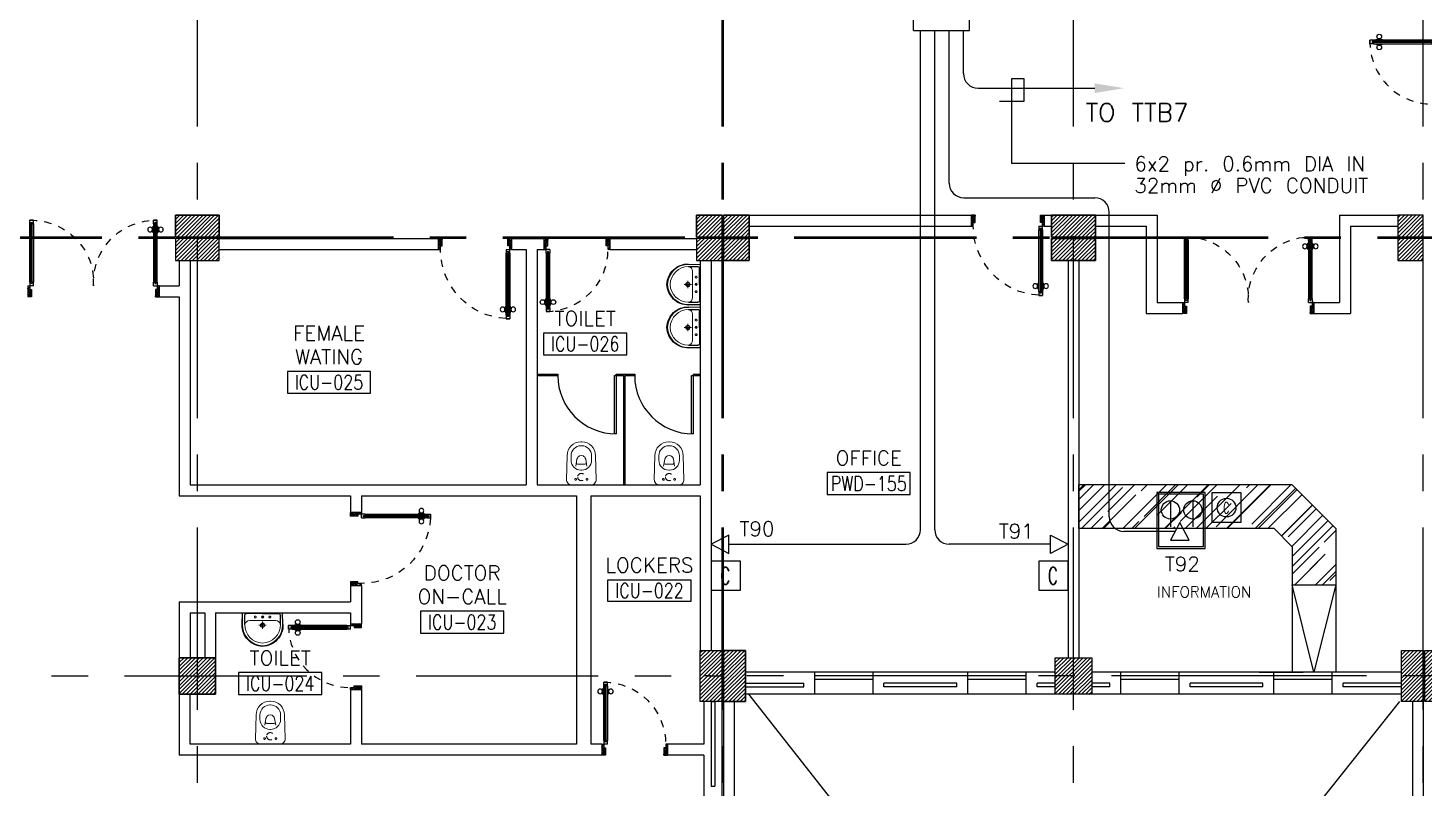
# Model space of a CAD drawing. Extents: x -0.7 to 93.2, y -1.5 to 78.
# Drawn here: x 31.12 to 50.27, y 25.46 to 35.89 of the extents above; entities that cross this region are included whole.
import ezdxf
from ezdxf.enums import TextEntityAlignment as Align

# ---------------------------------------------------------------- set-up
doc = ezdxf.new("R2010")
doc.units = 0
doc.header["$MEASUREMENT"] = 0
for name, pattern in [('CENTERX2', [4, 2.5, -0.5, 0.5, -0.5]), ('DASHED', [0.75, 0.5, -0.25]), ('HIDDEN', [0.375, 0.25, -0.125]), ('HIDDEN2', [0.1875, 0.125, -0.0625])]:
    doc.linetypes.add(name, pattern=pattern)
doc.layers.get('0').update_dxf_attribs({"color": 11, "linetype": 'CONTINUOUS'})
for name, color, linetype in [('AXES', 11, 'CENTERX2'), ('COL', 11, 'CONTINUOUS'), ('COUNTER', 11, 'CONTINUOUS'), ('DOOR', 11, 'CONTINUOUS'), ('E-CO', 6, 'CONTINUOUS'), ('E-TEL', 4, 'CONTINUOUS'), ('E-TEXT', 2, 'CONTINUOUS'), ('E-WIRE', 4, 'CONTINUOUS'), ('FIX', 11, 'CONTINUOUS'), ('HAT', 11, 'CONTINUOUS'), ('INSUL', 11, 'CONTINUOUS'), ('PART', 11, 'CONTINUOUS'), ('RM-BOX', 11, 'CONTINUOUS'), ('RM-NAME', 11, 'CONTINUOUS'), ('RM-NO', 11, 'CONTINUOUS'), ('ROOF', 11, 'CONTINUOUS'), ('SHAFT', 11, 'CONTINUOUS'), ('WALL', 11, 'CONTINUOUS'), ('WIN', 11, 'CONTINUOUS')]:
    doc.layers.add(name, color=color, linetype=linetype)
doc.styles.add('ROMANC', font='romanc', dxfattribs={"height": 0.1})
doc.styles.add('ROMANS', font='ROMANS.shx', dxfattribs={"width": 0.6})
doc.styles.get("Standard").update_dxf_attribs({"font": 'TXT.shx'})

# ---------------------------------------------------------------- blocks, each defined once
blk = doc.blocks.new('RM1')
at = {"layer": 'RM-BOX'}
blk.add_lwpolyline([(570, -200), (-570, -200), (-570, -500), (570, -500)], close=True, dxfattribs=at)
at = {"layer": 'RM-NAME', "style": 'ROMANS'}
for tag, p in [('ROOMNAME1', (0, 324)), ('ROOMNAME2', (0, 0))]:
    blk.add_attdef(tag, text='', height=200, dxfattribs=at).set_placement(p, align=Align.MIDDLE)
at = {"layer": 'RM-NO', "style": 'ROMANS', "width": 0.8}
blk.add_attdef('ROOMNO', text='', height=200, dxfattribs=at).set_placement((0, -350), align=Align.MIDDLE)
blk = doc.blocks.new('*X59')
at = {"color": 0}
for p, q in [((215909, 139859), (216399, 140350)), ((215909, 139912), (216346, 140350)), ((215909, 139965), (216293, 140350)), ((215909, 140018), (216240, 140350)), ((215909, 140071), (216187, 140350)), ((215909, 140124), (216134, 140350)), ((215909, 140177), (216081, 140350)), ((215909, 140230), (216028, 140350)), ((215909, 140283), (215975, 140350)), ((215909, 140337), (215922, 140350)), ((215952, 139850), (216409, 140306)), ((216005, 139850), (216409, 140253)), ((216058, 139850), (216409, 140200)), ((216111, 139850), (216409, 140147)), ((216164, 139850), (216409, 140094)), ((216217, 139850), (216409, 140041)), ((216270, 139850), (216409, 139988)), ((216323, 139850), (216409, 139935)), ((216376, 139850), (216409, 139882))]:
    blk.add_line(p, q, dxfattribs=at)
blk = doc.blocks.new('COL50')
at = {"layer": 'COL'}
blk.add_lwpolyline([(-250, 250), (-250, -250), (250, -250), (250, 250)], close=True, dxfattribs=at)
blk = doc.blocks.new('A$C272A55A0')
at = {"layer": 'DOOR', "color": 0, "linetype": 'ByBlock'}
for p, q in [((0, 900), (0, 1050)), ((50, 1050), (0, 1050)), ((50, 950), (50, 1050)), ((1750, 950), (1750, 1050)), ((1750, 1050), (1800, 1050)), ((1800, 1050), (1800, 900)), ((0, 900), (25, 900)), ((25, 950), (50, 950)), ((25, 900), (25, 950)), ((75, 900), (25, 900)), ((25, 850), (25, 900)), ((42, 850), (25, 850)), ((58, 870), (42, 870)), ((42, 870), (42, 850)), ((58, 850), (58, 870)), ((75, 850), (58, 850)), ((75, 900), (75, 850)), ((1725, 900), (1775, 900)), ((1725, 900), (1725, 850)), ((1725, 850), (1742, 850)), ((1742, 870), (1758, 870)), ((1742, 850), (1742, 870)), ((1775, 950), (1750, 950)), ((1758, 870), (1758, 850)), ((1758, 850), (1775, 850)), ((1775, 900), (1775, 950)), ((1800, 900), (1775, 900)), ((1775, 850), (1775, 900)), ((25, 50), (42, 50)), ((25, 50), (25, 0)), ((25, 0), (75, 0)), ((75, 0), (25, 0)), ((42, 50), (42, 30)), ((42, 30), (58, 30)), ((58, 50), (75, 50)), ((58, 50), (58, 30)), ((75, 50), (75, 0)), ((1718, 160), (1709, 160)), ((1709, 95), (1709, 160)), ((1718, 95), (1709, 95)), ((1725, 173), (1718, 173)), ((1718, 173), (1718, 83)), ((1718, 95), (1718, 160)), ((1725, 83), (1718, 83)), ((1742, 50), (1725, 50)), ((1725, 50), (1725, 0)), ((1775, 0), (1725, 0)), ((1725, 0), (1775, 0)), ((1742, 50), (1742, 30)), ((1758, 30), (1742, 30)), ((1775, 50), (1758, 50)), ((1758, 50), (1758, 30)), ((1775, 173), (1782, 173)), ((1775, 83), (1782, 83)), ((1775, 50), (1775, 0)), ((1782, 173), (1782, 83)), ((1782, 160), (1791, 160)), ((1782, 95), (1782, 160)), ((1782, 95), (1791, 95)), ((1791, 95), (1791, 160))]:
    blk.add_line(p, q, dxfattribs=at)
at = {"layer": 'DOOR', "color": 9, "linetype": 'ByBlock'}
for p, q in [((50, 1050), (0, 1010)), ((50, 1050), (0, 937)), ((50, 1050), (37, 950)), ((1750, 1050), (1800, 1010)), ((1750, 1050), (1800, 937)), ((1750, 1050), (1763, 950))]:
    blk.add_line(p, q, dxfattribs=at)
at = {"layer": 'DOOR', "linetype": 'ByBlock'}
for p, q in [((25, 850), (25, 50)), ((42, 850), (42, 50)), ((58, 850), (58, 50)), ((75, 50), (75, 850)), ((1725, 50), (1725, 850)), ((1742, 850), (1742, 50)), ((1758, 850), (1758, 50)), ((1775, 850), (1775, 50))]:
    blk.add_line(p, q, dxfattribs=at)
at = {"layer": 'DOOR', "color": 0, "linetype": 'ByBlock'}
for centre in [(1676, 128), (1824, 128)]:
    blk.add_circle(centre, 32.4, dxfattribs=at)
at = {"layer": 'DOOR', "color": 9, "linetype": 'ByBlock'}
for centre, radius, start, end in [((50, 1050), 54.4, 203.2074, 270), ((50, 1050), 74.4, 227.7764, 270), ((50, 1050), 94.4, 238.0182, 270), ((50, 1050), 34.4, 180, 270), ((50, 1050), 14.4, 180, 270), ((1750, 1050), 14.4, 270, 0), ((1750, 1050), 34.4, 270, 0), ((1750, 1050), 54.4, 270, 336.7926), ((1750, 1050), 74.4, 270, 312.2236), ((1750, 1050), 94.4, 270, 301.9818), ((50, 1050), 114, 244.0838, 257.3774), ((50, 1050), 134, 248.1598, 259.28), ((50, 1050), 154, 251.1053, 256.2858), ((1750, 1050), 114, 282.6226, 295.9162), ((1750, 1050), 134, 280.72, 291.8402), ((1750, 1050), 154, 283.7142, 288.8947)]:
    blk.add_arc(centre, radius, start, end, dxfattribs=at)
at = {"layer": 'DOOR', "linetype": 'HIDDEN', "ltscale": 0.5}
for centre, start, end in [((50, 851), 268.3174, 3.2965), ((1750, 851), 176.7035, 271.6826)]:
    blk.add_arc(centre, 851, start, end, dxfattribs=at)
at = {"layer": 'WALL', "linetype": 'ByBlock'}
blk.add_line((1800, 900), (1800, 1050), dxfattribs=at)
blk = doc.blocks.new('DOOR90')
at = {"layer": 'DOOR', "color": 0, "linetype": 'ByBlock'}
for p, q in [((-150, 0), (-150, -25)), ((-150, 0), (0, 0)), ((0, -50), (0, 0)), ((-1000, -25), (-1000, -75)), ((-1000, -75), (-1000, -25)), ((-950, -25), (-1000, -25)), ((-950, -75), (-1000, -75)), ((-970, -42), (-970, -58)), ((-950, -42), (-970, -42)), ((-950, -58), (-970, -58)), ((-950, -25), (-950, -42)), ((-950, -58), (-950, -75)), ((-918, -25), (-918, -18)), ((-828, -18), (-918, -18)), ((-918, -75), (-918, -82)), ((-828, -82), (-918, -82)), ((-905, -18), (-905, -9)), ((-905, -9), (-840, -9)), ((-905, -18), (-840, -18)), ((-905, -82), (-905, -91)), ((-905, -82), (-840, -82)), ((-905, -91), (-840, -91)), ((-840, -18), (-840, -9)), ((-840, -82), (-840, -91)), ((-828, -25), (-828, -18)), ((-828, -75), (-828, -82)), ((-200, -42), (-200, -25)), ((-200, -25), (-150, -25)), ((-180, -42), (-200, -42)), ((-200, -75), (-200, -58)), ((-200, -58), (-180, -58)), ((-150, -75), (-200, -75)), ((-180, -58), (-180, -42)), ((-150, -75), (-150, -25)), ((-150, -25), (-100, -25)), ((-100, -25), (-100, -50)), ((-100, -50), (0, -50)), ((-150, -900), (-150, -875)), ((-150, -875), (-100, -875)), ((0, -900), (-150, -900)), ((-150, -900), (0, -900)), ((-100, -850), (0, -850)), ((-100, -875), (-100, -850)), ((0, -850), (0, -900))]:
    blk.add_line(p, q, dxfattribs=at)
at = {"layer": 'DOOR', "color": 9, "linetype": 'ByBlock'}
for p, q in [((0, -50), (-114, 0)), ((0, -50), (-40, 0)), ((0, -50), (-100, -37)), ((0, -850), (-114, -900)), ((0, -850), (-100, -863)), ((0, -850), (-40, -900))]:
    blk.add_line(p, q, dxfattribs=at)
at = {"layer": 'DOOR', "linetype": 'ByBlock'}
for p, q in [((-200, -25), (-950, -25)), ((-200, -42), (-950, -42)), ((-200, -58), (-950, -58)), ((-950, -75), (-200, -75))]:
    blk.add_line(p, q, dxfattribs=at)
at = {"layer": 'DOOR', "color": 0, "linetype": 'ByBlock'}
for centre in [(-873, 24), (-873, -124)]:
    blk.add_circle(centre, 32.4, dxfattribs=at)
at = {"layer": 'DOOR', "color": 9, "linetype": 'ByBlock'}
for centre, radius, start, end in [((0, -50), 154, 161.1053, 166.2858), ((0, -50), 134, 158.1598, 169.28), ((0, -50), 94.4, 148.0182, 180), ((0, -50), 74.4, 137.7764, 180), ((0, -50), 114, 154.0838, 167.3774), ((0, -50), 54.4, 113.2074, 180), ((0, -50), 34.4, 90, 180), ((0, -50), 14.4, 90, 180), ((0, -850), 154, 193.7142, 198.8947), ((0, -850), 134, 190.72, 201.8402), ((0, -850), 94.4, 180, 211.9818), ((0, -850), 74.4, 180, 222.2236), ((0, -850), 54.4, 180, 246.7926), ((0, -850), 34.4, 180, 270), ((0, -850), 14.4, 180, 270)]:
    blk.add_arc(centre, radius, start, end, dxfattribs=at)
at = {"layer": 'DOOR', "linetype": 'HIDDEN', "ltscale": 0.5}
blk.add_arc((-150, -25), 850, 180, 270, dxfattribs=at)
blk = doc.blocks.new('C5')
at = {"layer": 'HAT', "linetype": 'ByBlock'}
h = blk.add_hatch(dxfattribs=at)
h.set_pattern_fill('ANSI31', color=256, scale=300, style=0)
h.set_pattern_definition([(45, (-223356.182, -51411.005), (-26.516504, 26.516504), [])])
h.paths.add_polyline_path([(300, 300), (0, 300), (0, 0), (300, 0)])
h.paths.add_polyline_path([(600, 300), (300, 300), (300, 0), (600, 0)])
at = {"layer": 'COL'}
blk.add_lwpolyline([(600, 300), (0, 300), (0, 0), (600, 0)], close=True, dxfattribs=at)
blk = doc.blocks.new('C7')
at = {"layer": 'HAT'}
h = blk.add_hatch(dxfattribs=at)
h.set_pattern_fill('ANSI31', color=256, scale=300, style=0)
h.set_pattern_definition([(45, (-248876.182, -51411.005), (-26.5165043, 26.5165043), [])])
h.paths.add_polyline_path([(350, 300), (250, 300), (0, 300), (0, 0), (350, 0)])
at = {"layer": 'COL'}
blk.add_lwpolyline([(0, 300), (0, 0), (350, 0), (350, 300)], close=True, dxfattribs=at)
blk = doc.blocks.new('C11')
at = {"layer": 'HAT'}
h = blk.add_hatch(dxfattribs=at)
h.set_pattern_fill('ANSI31', color=256, scale=300, style=0)
h.set_pattern_definition([(45, (-248556.182, -75061.005), (-26.5165043, 26.5165043), [])])
h.paths.add_polyline_path([(300, 700), (0, 700), (0, 350), (300, 350)])
h.paths.add_polyline_path([(300, 350), (0, 350), (0, 0), (300, 0)])
at = {"layer": 'COL'}
blk.add_lwpolyline([(300, 700), (300, 0), (0, 0), (0, 700)], close=True, dxfattribs=at)
blk = doc.blocks.new('C11D')
at = {"layer": 'COL', "linetype": 'ByBlock'}
for p in [(-320, 0), (0, 0)]:
    blk.add_blockref('C11', p, dxfattribs=at)
blk = doc.blocks.new('LAV1')
at = {"layer": 'FIX', "linetype": 'ByBlock', "ltscale": 0.3}
for p, q in [((-280, 210), (-275, 50)), ((-245, 210), (-245, 85)), ((245, 210), (245, 85)), ((280, 210), (275, 50)), ((0, 60), (-220, 60)), ((0, 60), (220, 60))]:
    blk.add_line(p, q, dxfattribs=at)
at = {"layer": 'FIX', "linetype": 'Continuous', "lineweight": 20}
for p, q in [((-275, 210), (-275, 50)), ((275, 210), (275, 50)), ((0, 50), (-275, 50)), ((0, 50), (-252, 50)), ((0, 155), (-181, 155)), ((0, 155), (181, 155)), ((0, 50), (252, 50)), ((0, 50), (275, 50))]:
    blk.add_line(p, q, dxfattribs=at)
at = {"layer": 'FIX', "linetype": 'DASHED', "lineweight": 20, "ltscale": 0.05}
for p, q in [((50, 220), (-50, 220)), ((0, 170), (0, 270)), ((0, 170), (0, 270))]:
    blk.add_line(p, q, dxfattribs=at)
at = {"layer": 'FIX', "lineweight": 20}
for p, q in [((16, 107), (-15, 107)), ((0, 92), (0, 123))]:
    blk.add_line(p, q, dxfattribs=at)
for centre, radius in [((0, 220), 29.5), ((0, 220), 22.5), ((0, 107), 15.5)]:
    blk.add_circle(centre, radius, dxfattribs=at)
at = {"layer": 'FIX', "linetype": 'HIDDEN', "lineweight": 20, "ltscale": 0.05}
for centre in [(-100, 107), (100, 107)]:
    blk.add_circle(centre, 12.4, dxfattribs=at)
at = {"layer": 'FIX', "linetype": 'ByBlock', "ltscale": 0.3}
for centre, radius, start, end in [((7, 220), 287, 91.3776, 182.0064), ((-7, 220), 287, 357.9936, 88.6224), ((-220, 85), 24.9, 179.7021, 269.9486), ((220, 85), 24.9, 270.0514, 0.2979)]:
    blk.add_arc(centre, radius, start, end, dxfattribs=at)
at = {"layer": 'FIX', "linetype": 'Continuous', "lineweight": 20}
for centre, radius, start, end in [((8, 217), 283, 91.6988, 181.351), ((8, 212), 253, 91.7328, 180.4884), ((-8, 217), 283, 358.649, 88.3012), ((-8, 212), 253, 359.5116, 88.2672), ((-179, 222), 66.9, 190.2006, 268.0786), ((179, 222), 66.9, 271.9214, 349.7994)]:
    blk.add_arc(centre, radius, start, end, dxfattribs=at)
blk = doc.blocks.new('WC1')
at = {"layer": 'FIX', "lineweight": 20}
for p, q in [((-210, 204), (-538, 194)), ((-727, 5), (-727, -5)), ((-674, 5), (-674, -5)), ((-534, 24), (-540, 0)), ((-540, 0), (-534, -24)), ((-475, 141), (-538, 141)), ((-395, 76), (-490, 60)), ((-339, 5), (-339, -5)), ((-538, -141), (-475, -141)), ((-490, -60), (-395, -76)), ((-538, -194), (-210, -204))]:
    blk.add_line(p, q, dxfattribs=at)
at = {"layer": 'FIX', "linetype": 'Continuous', "lineweight": 20}
blk.add_line((-420, -47), (-420, 45), dxfattribs=at)
at = {"layer": 'FIX', "lineweight": 20}
blk.add_lwpolyline([(-213, -204), (-210, -204, 0.414214), (-137, -131), (-137, 0), (-137, 131, 0.414214), (-210, 204)], format="xyb", dxfattribs=at)
at = {"layer": 'FIX', "linetype": 'HIDDEN2', "lineweight": 20, "ltscale": 0.3}
blk.add_circle((-245, 0), 49.8, dxfattribs=at)
at = {"layer": 'FIX', "linetype": 'HIDDEN', "lineweight": 20, "ltscale": 0.05}
for centre in [(-213, 78), (-213, -77)]:
    blk.add_circle(centre, 11.6, dxfattribs=at)
at = {"layer": 'FIX', "lineweight": 20}
for centre, radius, start, end in [((-538, 5), 189, 90, 180), ((-538, 5), 136, 90, 180), ((-473, -7), 68.2, 128.9242, 152.8468), ((-464, -18), 82, 108.496, 128.9242), ((-475, 5), 136, 360, 90), ((-538, -5), 189, 180, 270), ((-538, -5), 136, 180, 270), ((-473, 7), 68.2, 207.1532, 231.0758), ((-464, 18), 82, 231.0758, 251.504), ((-475, -5), 136, 270, 0)]:
    blk.add_arc(centre, radius, start, end, dxfattribs=at)
at = {"layer": 'FIX', "linetype": 'Continuous', "lineweight": 20}
for centre, start, end in [((-443, 46), 357.6662, 91.6121), ((-442, -46), 268.3879, 2.3338)]:
    blk.add_arc(centre, 22.3, start, end, dxfattribs=at)
blk = doc.blocks.new('DOOR-10')
at = {"layer": 'DOOR', "color": 0, "linetype": 'ByBlock'}
for p, q in [((-83, 1005), (-92, 1005)), ((-92, 1005), (-92, 940)), ((-76, 1018), (-83, 1018)), ((-83, 928), (-83, 1018)), ((-83, 1005), (-83, 940)), ((-26, 1100), (-76, 1100)), ((-76, 1100), (-26, 1100)), ((-76, 1050), (-76, 1100)), ((-59, 1050), (-76, 1050)), ((-43, 1070), (-59, 1070)), ((-59, 1050), (-59, 1070)), ((-43, 1050), (-43, 1070)), ((-26, 1050), (-43, 1050)), ((-26, 1050), (-26, 1100)), ((-26, 1018), (-18, 1018)), ((-18, 928), (-18, 1018)), ((-18, 1005), (-9, 1005)), ((-18, 1005), (-18, 940)), ((-9, 1005), (-9, 940)), ((-83, 940), (-92, 940)), ((-76, 928), (-83, 928)), ((-26, 928), (-18, 928)), ((-18, 940), (-9, 940)), ((-76, 200), (-59, 200)), ((-76, 150), (-76, 200)), ((-59, 200), (-59, 180)), ((-43, 200), (-26, 200)), ((-43, 180), (-43, 200)), ((-26, 200), (-26, 150)), ((-1001, 0), (-1001, 150)), ((-1001, 150), (-976, 150)), ((-1001, 150), (-1001, 0)), ((-951, 0), (-1001, 0)), ((-976, 150), (-976, 100)), ((-976, 100), (-951, 100)), ((-951, 100), (-951, 0)), ((-76, 150), (-26, 150)), ((-59, 180), (-43, 180)), ((-51, 100), (-51, 0)), ((-26, 100), (-51, 100)), ((-51, 0), (-1, 0)), ((-1, 150), (-26, 150)), ((-26, 150), (-26, 100))]:
    blk.add_line(p, q, dxfattribs=at)
at = {"layer": 'DOOR', "linetype": 'ByBlock'}
for p, q in [((-76, 1050), (-76, 200)), ((-59, 200), (-59, 1050)), ((-43, 200), (-43, 1050)), ((-26, 200), (-26, 1050))]:
    blk.add_line(p, q, dxfattribs=at)
at = {"layer": 'DOOR', "color": 9, "linetype": 'ByBlock'}
for p, q in [((-951, 0), (-1001, 114)), ((-951, 0), (-1001, 40)), ((-951, 0), (-964, 100)), ((-51, 0), (-1, 114)), ((-51, 0), (-37, 100)), ((-51, 0), (-1, 40)), ((-1, 0), (-1, 150))]:
    blk.add_line(p, q, dxfattribs=at)
at = {"layer": 'DOOR', "color": 0, "linetype": 'ByBlock'}
for centre in [(-124, 973), (23, 973)]:
    blk.add_circle(centre, 32.4, dxfattribs=at)
at = {"layer": 'DOOR', "linetype": 'HIDDEN', "ltscale": 0.5}
blk.add_arc((-23, 149), 952, 93.1482, 179.9482, dxfattribs=at)
at = {"layer": 'DOOR', "color": 9, "linetype": 'ByBlock'}
for centre, radius, start, end in [((-951, 0), 154, 103.7142, 108.8947), ((-951, 0), 134, 100.72, 111.8402), ((-951, 0), 94.4, 90, 121.9818), ((-951, 0), 74.4, 90, 132.2236), ((-951, 0), 54.4, 90, 156.7926), ((-951, 0), 34.4, 90, 180), ((-951, 0), 14.4, 90, 180), ((-51, 0), 94.4, 58.0182, 90), ((-51, 0), 74.4, 47.7764, 90), ((-51, 0), 54.4, 23.2074, 90), ((-51, 0), 34.4, 0, 90), ((-51, 0), 14.4, 0, 90), ((-51, 0), 134, 68.1598, 79.28), ((-51, 0), 114, 64.0838, 77.3774), ((-51, 0), 154, 71.1053, 76.2858)]:
    blk.add_arc(centre, radius, start, end, dxfattribs=at)
blk = doc.blocks.new('fe-door')
at = {"layer": 'DOOR', "color": 0, "linetype": 'ByBlock'}
for p, q in [((-900, 1775), (-900, 1725)), ((-900, 1725), (-900, 1775)), ((-850, 1775), (-900, 1775)), ((-850, 1725), (-900, 1725)), ((-870, 1758), (-870, 1742)), ((-850, 1758), (-870, 1758)), ((-850, 1742), (-870, 1742)), ((-850, 1775), (-850, 1758)), ((-850, 1742), (-850, 1725)), ((-818, 1775), (-818, 1782)), ((-728, 1782), (-818, 1782)), ((-818, 1725), (-818, 1718)), ((-805, 1782), (-805, 1791)), ((-805, 1791), (-740, 1791)), ((-805, 1782), (-740, 1782)), ((-740, 1782), (-740, 1791)), ((-728, 1775), (-728, 1782)), ((-728, 1725), (-728, 1718)), ((-50, 1758), (-50, 1775)), ((-50, 1775), (0, 1775)), ((-30, 1758), (-50, 1758)), ((-50, 1725), (-50, 1742)), ((-50, 1742), (-30, 1742)), ((0, 1725), (-50, 1725)), ((-30, 1742), (-30, 1758)), ((150, 1800), (0, 1800)), ((0, 1800), (0, 1775)), ((0, 1725), (0, 1775)), ((0, 1775), (150, 1775)), ((150, 1775), (150, 1800)), ((-728, 1718), (-818, 1718)), ((-805, 1718), (-805, 1709)), ((-805, 1718), (-740, 1718)), ((-805, 1709), (-740, 1709)), ((-740, 1718), (-740, 1709)), ((0, 75), (0, 25)), ((0, 75), (50, 75)), ((0, 0), (0, 25)), ((0, 25), (50, 25)), ((150, 25), (0, 25)), ((0, 0), (150, 0)), ((30, 58), (30, 42)), ((50, 58), (30, 58)), ((30, 42), (50, 42)), ((50, 75), (50, 58)), ((50, 42), (50, 25)), ((150, 25), (150, 0)), ((850, 58), (850, 75)), ((850, 75), (900, 75)), ((850, 58), (870, 58)), ((850, 25), (850, 42)), ((850, 42), (870, 42)), ((850, 25), (900, 25)), ((870, 42), (870, 58)), ((900, 25), (900, 75)), ((900, 75), (900, 25))]:
    blk.add_line(p, q, dxfattribs=at)
at = {"layer": 'DOOR', "linetype": 'ByBlock'}
for p, q in [((-50, 1775), (-850, 1775)), ((-50, 1758), (-850, 1758)), ((-50, 1742), (-850, 1742)), ((-850, 1725), (-50, 1725)), ((850, 75), (50, 75)), ((50, 58), (850, 58)), ((50, 42), (850, 42)), ((50, 25), (850, 25))]:
    blk.add_line(p, q, dxfattribs=at)
at = {"layer": 'DOOR', "color": 0, "linetype": 'ByBlock'}
for centre in [(-773, 1824), (-773, 1676)]:
    blk.add_circle(centre, 32.4, dxfattribs=at)
at = {"layer": 'DOOR', "linetype": 'HIDDEN', "ltscale": 0.5}
for centre, start, end in [((-49, 1750), 178.3174, 273.2965), ((49, 50), 358.3174, 93.2965)]:
    blk.add_arc(centre, 851, start, end, dxfattribs=at)
at = {"layer": 'WALL'}
for p, q in [((0, 1800), (150, 1800)), ((0, 0), (150, 0))]:
    blk.add_line(p, q, dxfattribs=at)
at = {"layer": 'WALL', "linetype": 'ByBlock'}
blk.add_line((0, 1800), (150, 1800), dxfattribs=at)

msp = doc.modelspace()

# ---------------------------------------------------------------- hatches: boundary and pattern name
at = {"layer": 'COUNTER', "linetype": 'ByBlock'}
h = msp.add_hatch(dxfattribs=at)
h.set_pattern_fill('AR-RROOF', color=11, scale=0.3, angle=45, style=0)
h.set_pattern_definition([(45, (-250.25383, -113.09973), (0.25455844, 0.6788225), [4.5, -0.6, 1.5, -0.3]), (45, (-250.07776, -112.71153), (-0.49426764, 0.07000357), [0.9, -0.099, 1.8, -0.225]), (45, (-250.32808, -112.81336), (0.96095812, 1.24521504), [2.4, -0.42, 1.2, -0.3])])
h.paths.add_polyline_path([(45.5374, 29.62), (45.5374, 29.02), (48.2138, 29.02), (48.4624, 28.7715), (48.4624, 28.25), (49.0624, 28.25), (49.0624, 29.02), (48.4624, 29.62)])

# ---------------------------------------------------------------- linework, layer by layer
at = {"layer": 'AXES'}
for p, q in [((45.4624, -1.4643), (45.4624, 77.3484)), ((40.6424, -1.4643), (40.6424, 76.9984)), ((40.6624, -1.4643), (40.6624, 76.9984)), ((50.2624, -1.4643), (50.2624, 76.9984)), ((33.4424, -1.4643), (33.4424, 59.12)), ((92.1324, 33.02), (29.8424, 33.02)), ((92.1324, 33), (29.8424, 33)), ((24.4424, 27), (40.6424, 27)), ((92.4824, 27), (40.3924, 27))]:
    msp.add_line(p, q, dxfattribs=at)
at = {"layer": 'COUNTER', "linetype": 'ByBlock'}
for p, q in [((45.5374, 29.02), (45.5374, 29.62)), ((48.4624, 29.62), (45.5374, 29.62)), ((48.4624, 29.62), (49.0624, 29.02)), ((48.2138, 29.02), (45.5374, 29.02)), ((48.2138, 29.02), (48.4624, 28.7715)), ((49.0624, 29.02), (49.0624, 27.05)), ((48.4624, 28.7715), (48.4624, 27.05)), ((48.4624, 28.25), (49.0624, 28.25)), ((48.7624, 27.05), (48.4624, 28.25)), ((49.0624, 28.25), (48.7624, 27.05)), ((48.0124, 27.05), (48.6124, 27.05))]:
    msp.add_line(p, q, dxfattribs=at)
at = {"layer": 'E-CO', "color": 4}
for points in [[(47.7625, 29.5098), (47.3625, 29.5098), (47.3625, 29.1098), (47.7625, 29.1098)], [(40.8924, 28.5761), (40.4924, 28.5761), (40.4924, 28.1761), (40.8924, 28.1761)], [(45.3874, 28.5761), (44.9874, 28.5761), (44.9874, 28.1761), (45.3874, 28.1761)]]:
    msp.add_lwpolyline(points, close=True, dxfattribs=at)
at = {"layer": 'E-TEL', "color": 4}
for p, q in [((43.2696, 35.8521), (43.2696, 36.37)), ((44.0357, 35.8521), (44.0357, 36.37)), ((43.2696, 35.8521), (44.0357, 35.8521))]:
    msp.add_line(p, q, dxfattribs=at)
at = {"layer": 'E-TEL'}
for p, q in [((47.2714, 29.5177), (46.604, 29.5177)), ((46.604, 29.5177), (46.604, 28.7481)), ((47.2714, 28.7481), (47.2714, 29.5177)), ((46.7925, 29.4024), (46.7925, 29.0441)), ((47.1002, 29.4024), (47.1002, 29.0441)), ((46.9218, 29.1042), (46.7955, 28.8621)), ((47.048, 28.8621), (46.9218, 29.1042)), ((46.9218, 29.1042), (46.9218, 29.1042)), ((46.604, 28.7481), (47.2714, 28.7481)), ((46.7955, 28.8621), (47.048, 28.8621))]:
    msp.add_line(p, q, dxfattribs=at)
at = {"layer": 'E-TEL', "color": 8}
for p, q in [((47.2464, 29.4927), (46.629, 29.4927)), ((46.629, 29.4927), (46.629, 28.7731)), ((47.2464, 28.7731), (47.2464, 29.4927)), ((46.629, 28.7731), (47.2464, 28.7731))]:
    msp.add_line(p, q, dxfattribs=at)
at = {"layer": 'E-TEL'}
for points in [[(40.7345, 28.6794), (40.7345, 28.932), (40.4924, 28.8057), (40.4924, 28.8057)], [(45.1452, 28.6794), (45.1452, 28.932), (45.3874, 28.8057), (45.3874, 28.8057)]]:
    msp.add_lwpolyline(points, close=True, dxfattribs=at)
for centre in [(46.7925, 29.2774), (47.1002, 29.2774)]:
    msp.add_circle(centre, 0.125, dxfattribs=at)
at = {"layer": 'E-TEXT', "color": 11}
msp.add_lwpolyline([(46.1666, 34.028), (44.6189, 34.028), (44.6189, 35.1937), (44.7829, 35.1937), (44.7829, 34.8807), (44.4474, 34.8807)], dxfattribs=at)
at = {"layer": 'E-WIRE', "linetype": 'ByBlock'}
for p, q in [((43.3616, 29.0057), (43.3616, 35.8521)), ((43.5589, 29.0057), (43.5589, 35.8521)), ((43.7561, 33.759), (43.7561, 35.8521)), ((43.9534, 35.2618), (43.9534, 35.8521)), ((45.9536, 29.1832), (45.9536, 33.359)), ((46.8586, 28.9832), (46.1536, 28.9832)), ((40.7345, 28.8057), (43.1616, 28.8057)), ((45.1452, 28.8057), (43.7589, 28.8057))]:
    msp.add_line(p, q, dxfattribs=at)
at = {"layer": 'E-WIRE'}
msp.add_line((44.1534, 35.0618), (45.7536, 35.0618), dxfattribs=at)
at = {"layer": 'E-WIRE', "linetype": 'ByBlock', "ltscale": 0.3}
msp.add_line((43.9561, 33.559), (45.7536, 33.559), dxfattribs=at)
at = {"layer": 'E-WIRE'}
msp.add_circle((47.5625, 29.3084), 0.128, dxfattribs=at)
at = {"layer": 'E-WIRE', "linetype": 'ByBlock'}
for centre, start, end in [((44.1534, 35.2618), 180, 270), ((45.7536, 33.359), 0, 90), ((46.1536, 29.1832), 180, 270), ((43.1616, 29.0057), 270, 360), ((43.7589, 29.0057), 180, 270)]:
    msp.add_arc(centre, 0.2, start, end, dxfattribs=at)
at = {"layer": 'E-WIRE', "linetype": 'ByBlock', "ltscale": 0.3}
msp.add_arc((43.9561, 33.759), 0.2, 180, 270, dxfattribs=at)
at = {"layer": 'E-WIRE'}
msp.add_solid([(45.7536, 34.9951), (45.7536, 35.1284), (46.1536, 35.0618)], dxfattribs=at)
at = {"layer": 'INSUL'}
for p, q in [((40.9624, 26.9), (41.7624, 26.9)), ((40.9624, 26.85), (41.7624, 26.85)), ((41.7624, 26.85), (41.7624, 26.9)), ((42.8624, 26.85), (42.8624, 26.9)), ((43.8624, 26.9), (42.8624, 26.9)), ((43.8624, 26.85), (42.8624, 26.85)), ((43.8624, 26.85), (43.8624, 26.9)), ((44.9624, 26.85), (44.9624, 26.9)), ((45.2124, 26.9), (44.9624, 26.9)), ((45.2124, 26.85), (44.9624, 26.85)), ((45.9624, 26.9), (45.7124, 26.9)), ((45.9624, 26.85), (45.7124, 26.85)), ((45.9624, 26.85), (45.9624, 26.9)), ((48.0624, 26.9), (47.0624, 26.9)), ((47.0624, 26.85), (47.0624, 26.9)), ((48.0624, 26.85), (47.0624, 26.85)), ((48.0624, 26.85), (48.0624, 26.9)), ((49.9624, 26.9), (49.1624, 26.9)), ((49.1624, 26.85), (49.1624, 26.9)), ((49.9624, 26.85), (49.1624, 26.85)), ((40.4924, 26.647), (40.4924, 25.4864)), ((40.4954, 26.65), (40.5394, 26.65)), ((40.5424, 26.647), (40.5424, 25.4864)), ((40.4924, 25.4864), (40.5424, 25.4864))]:
    msp.add_line(p, q, dxfattribs=at)
for centre, start, end in [((40.4954, 26.647), 90, 180), ((40.5394, 26.647), 360, 90)]:
    msp.add_arc(centre, 0.003, start, end, dxfattribs=at)
at = {"layer": 'PART', "linetype": 'ByBlock'}
for p, q in [((38.1023, 31.14), (38.3873, 31.14)), ((38.1023, 31.12), (38.3873, 31.12)), ((38.3873, 31.14), (38.3873, 31.12)), ((39.1673, 30.32), (39.1673, 31.12)), ((39.1673, 31.12), (39.1873, 31.12)), ((39.1873, 31.14), (39.1873, 31.12)), ((39.1873, 31.14), (39.4424, 31.14)), ((39.1873, 31.12), (39.1873, 31.14)), ((39.1873, 31.12), (39.2873, 31.12)), ((39.1873, 31.12), (39.1873, 30.32)), ((39.2873, 31.12), (39.2873, 29.62)), ((39.3073, 31.12), (39.3073, 29.62)), ((39.3073, 31.12), (39.4424, 31.12)), ((39.4424, 31.14), (39.4424, 31.12)), ((40.2224, 30.32), (40.2224, 31.12)), ((40.2224, 31.12), (40.2424, 31.12)), ((40.2224, 31.12), (40.3424, 31.12)), ((40.2424, 31.14), (40.2424, 31.12)), ((40.2424, 31.14), (40.3424, 31.14)), ((40.2424, 31.12), (40.2424, 30.32)), ((39.1873, 30.32), (39.1673, 30.32)), ((40.2424, 30.32), (40.2224, 30.32))]:
    msp.add_line(p, q, dxfattribs=at)
for centre in [(39.1873, 31.12), (40.2424, 31.12)]:
    msp.add_arc(centre, 0.8, 180, 270, dxfattribs=at)
at = {"layer": 'ROOF'}
for p, q in [((40.6624, 26.75), (40.6624, 15.1)), ((40.8124, 15.2), (40.8124, 26.65)), ((50.1124, 26.65), (50.1124, 15.05)), ((50.2624, 26.75), (50.2624, 15.05))]:
    msp.add_line(p, q, dxfattribs=at)
at = {"layer": 'SHAFT'}
for p, q in [((40.7924, 15.2), (49.9424, 26.65)), ((50.0924, 15.2), (41.0103, 26.7488))]:
    msp.add_line(p, q, dxfattribs=at)
at = {"layer": 'WALL', "linetype": 'ByBlock'}
for p, q in [((40.6424, 33.27), (40.6424, 32.75)), ((46.4621, 33.17), (46.4621, 31.97)), ((46.6121, 33.32), (46.6121, 32.12)), ((49.1121, 33.32), (49.1121, 32.12)), ((49.2621, 33.17), (49.2621, 31.97)), ((33.7424, 33), (36.7523, 33)), ((36.7523, 33), (36.7523, 32.85)), ((37.7523, 33), (37.7523, 32.85)), ((37.7523, 33), (38.2023, 33)), ((38.2023, 32.85), (38.2023, 33)), ((39.1023, 32.85), (39.1023, 33)), ((39.1023, 33), (40.2924, 33)), ((33.7424, 32.85), (36.7523, 32.85)), ((37.7523, 32.85), (37.9523, 32.85)), ((37.9523, 32.85), (37.9523, 29.62)), ((38.1023, 32.85), (38.1023, 32.7)), ((38.1023, 32.85), (38.2023, 32.85)), ((38.1023, 32.85), (38.2023, 32.85)), ((38.1023, 32.85), (38.1023, 29.62)), ((39.1023, 32.85), (40.2924, 32.85)), ((39.1023, 32.85), (40.2924, 32.85)), ((33.1924, 32.7), (33.1924, 32.35)), ((33.3424, 32.7), (33.3424, 29.62)), ((40.3424, 32.7), (40.3424, 29.62)), ((40.4924, 32.7), (40.4924, 27.35)), ((32.9174, 32.2), (32.9174, 32.35)), ((33.1924, 32.2), (33.1924, 29.47)), ((46.9621, 31.97), (46.9621, 32.12)), ((48.7621, 31.97), (48.7621, 32.12)), ((33.3424, 29.62), (37.9523, 29.62)), ((38.1023, 29.62), (40.3424, 29.62)), ((33.1924, 29.47), (35.5424, 29.47)), ((35.5424, 29.47), (35.5424, 29.2425)), ((35.6924, 29.47), (35.6924, 29.2425)), ((35.6924, 29.47), (38.6424, 29.47)), ((38.6424, 29.47), (38.6424, 26.065)), ((38.8424, 29.47), (38.8424, 26.065)), ((38.8424, 29.47), (40.3424, 29.47)), ((40.3424, 29.47), (40.3424, 27.35)), ((35.6924, 29.2425), (35.5424, 29.2425)), ((35.6924, 28.2425), (35.5424, 28.2425)), ((35.5424, 28.2425), (35.5424, 28.015)), ((35.6924, 28.2425), (35.6924, 28.015)), ((33.1924, 28.015), (33.1924, 25.915)), ((33.1924, 28.015), (35.5424, 28.015)), ((35.6924, 28.015), (35.6924, 27.715)), ((33.3424, 27.865), (33.3424, 27.25)), ((33.3424, 27.865), (33.5424, 27.865)), ((33.5424, 27.865), (33.5424, 27.25)), ((33.6924, 27.865), (35.5424, 27.865)), ((33.6924, 27.865), (33.6924, 27.25)), ((35.5424, 27.865), (35.5424, 27.715)), ((35.5424, 27.715), (35.6924, 27.715)), ((33.3424, 26.065), (33.3424, 26.75)), ((35.5424, 26.815), (35.6924, 26.815)), ((35.5424, 26.815), (35.5424, 26.065)), ((35.6924, 26.815), (35.6924, 26.065)), ((40.3924, 26.65), (40.3924, 26.065)), ((40.6424, 25.3364), (40.6424, 26.75)), ((35.5424, 26.065), (33.3424, 26.065)), ((38.6424, 26.065), (35.6924, 26.065)), ((38.9924, 26.065), (38.8424, 26.065)), ((38.9924, 26.065), (38.9924, 25.915)), ((40.3924, 26.065), (39.8924, 26.065)), ((39.8924, 26.065), (39.8924, 25.915)), ((38.9924, 25.915), (33.1924, 25.915)), ((40.3924, 25.915), (39.8924, 25.915)), ((40.3924, 25.915), (40.3924, 25.3364))]:
    msp.add_line(p, q, dxfattribs=at)
at = {"layer": 'WALL'}
for p, q in [((41.0124, 33.32), (44.0624, 33.32)), ((41.0124, 33.17), (44.0624, 33.17)), ((44.0624, 33.17), (44.0624, 33.32)), ((45.0624, 33.32), (45.1624, 33.32)), ((45.0624, 33.17), (45.0624, 33.32)), ((45.0624, 33.17), (45.1624, 33.17)), ((45.7624, 33.32), (46.6121, 33.32)), ((45.7624, 33.17), (46.4621, 33.17)), ((49.1121, 33.32), (49.9124, 33.32)), ((49.2621, 33.17), (49.9124, 33.17)), ((45.3874, 32.7), (45.3874, 27.25)), ((45.5374, 32.7), (45.5374, 27.25)), ((32.9174, 32.35), (33.1924, 32.35)), ((32.9174, 32.2), (33.1924, 32.2)), ((46.6121, 32.12), (46.9621, 32.12)), ((48.7621, 32.12), (49.1121, 32.12)), ((46.4621, 31.97), (46.9621, 31.97)), ((48.7621, 31.97), (49.2621, 31.97)), ((41.9124, 27.05), (40.9624, 27.05)), ((41.9124, 26.75), (41.9124, 27.05)), ((42.7124, 26.75), (42.7124, 27.05)), ((44.0124, 27.05), (42.7124, 27.05)), ((44.0124, 26.75), (44.0124, 27.05)), ((44.8124, 26.75), (44.8124, 27.05)), ((45.2124, 27.05), (44.8124, 27.05)), ((46.1124, 27.05), (45.7124, 27.05)), ((46.1124, 26.75), (46.1124, 27.05)), ((48.2124, 27.05), (46.9124, 27.05)), ((46.9124, 26.75), (46.9124, 27.05)), ((48.2124, 26.75), (48.2124, 27.05)), ((49.9624, 27.05), (49.0124, 27.05)), ((49.0124, 26.75), (49.0124, 27.05)), ((41.9124, 26.7488), (40.9624, 26.7488)), ((44.0124, 26.75), (42.7124, 26.75)), ((45.2124, 26.75), (44.8124, 26.75)), ((46.1124, 26.75), (45.7124, 26.75)), ((48.2124, 26.75), (46.9124, 26.75)), ((49.9624, 26.75), (49.0124, 26.75))]:
    msp.add_line(p, q, dxfattribs=at)
at = {"layer": 'WALL', "linetype": 'ByBlock', "ltscale": 0.3}
for points in [[(33.1424, 33.32), (33.7424, 33.32), (33.7424, 33.02), (33.1424, 33.02)], [(40.2924, 33.32), (40.6424, 33.32), (40.6424, 33.02), (40.2924, 33.02)], [(40.6624, 33.32), (41.0124, 33.32), (41.0124, 33.02), (40.6624, 33.02)], [(45.1624, 33.32), (45.7624, 33.32), (45.7624, 33.02), (45.1624, 33.02)], [(33.7424, 33), (33.1424, 33), (33.1424, 32.7), (33.7424, 32.7)], [(40.2924, 32.7), (40.6424, 32.7), (40.6424, 33), (40.2924, 33)], [(40.6624, 33), (41.0124, 33), (41.0124, 32.7), (40.6624, 32.7)], [(45.1624, 33), (45.7624, 33), (45.7624, 32.7), (45.1624, 32.7)], [(33.6924, 27.25), (33.1924, 27.25), (33.1924, 26.75), (33.6924, 26.75)], [(40.3424, 27.35), (40.6424, 27.35), (40.6424, 26.65), (40.3424, 26.65)], [(40.9624, 27.35), (40.6624, 27.35), (40.6624, 26.65), (40.9624, 26.65)], [(45.2124, 27.25), (45.7124, 27.25), (45.7124, 26.75), (45.2124, 26.75)], [(49.9624, 27.35), (50.2624, 27.35), (50.2624, 26.65), (49.9624, 26.65)]]:
    msp.add_lwpolyline(points, close=True, dxfattribs=at)
at = {"layer": 'WIN'}
for p, q in [((42.7124, 27.05), (41.9124, 27.05)), ((44.8124, 27.05), (44.0124, 27.05)), ((46.9124, 27.05), (46.1124, 27.05)), ((49.0124, 27.05), (48.2124, 27.05)), ((42.7124, 27), (41.9124, 27)), ((42.7124, 26.95), (41.9124, 26.95)), ((44.8124, 27), (44.0124, 27)), ((44.8124, 26.95), (44.0124, 26.95)), ((46.9124, 27), (46.1124, 27)), ((46.9124, 26.95), (46.1124, 26.95)), ((49.0124, 27), (48.2124, 27)), ((49.0124, 26.95), (48.2124, 26.95)), ((42.7124, 26.75), (41.9124, 26.75)), ((44.8124, 26.75), (44.0124, 26.75)), ((46.9124, 26.75), (46.1124, 26.75)), ((49.0124, 26.75), (48.2124, 26.75))]:
    msp.add_line(p, q, dxfattribs=at)

# ---------------------------------------------------------------- block references
at = {"layer": 'COL', "linetype": 'ByBlock', "xscale": 0.001, "yscale": 0.001, "zscale": 0.001}
for name, p in [('C5', (33.1424, 33.02)), ('C7', (40.2924, 33.02)), ('C7', (40.6624, 33.02)), ('C5', (45.1624, 33.02)), ('C7', (49.9124, 33.02)), ('C5', (33.1424, 32.7)), ('C7', (40.2924, 32.7)), ('C7', (40.6624, 32.7)), ('C5', (45.1624, 32.7)), ('C7', (49.9124, 32.7)), ('C11D', (40.6624, 26.65)), ('C11D', (50.2824, 26.65))]:
    msp.add_blockref(name, p, dxfattribs=at)
at = {"layer": 'COL', "xscale": -0.001, "yscale": 0.001, "zscale": 0.001}
for p in [(33.4424, 27), (45.4624, 27)]:
    msp.add_blockref('COL50', p, dxfattribs=at)
at = {"layer": 'DOOR', "color": 0, "linetype": 'ByBlock', "ltscale": 0.3, "xscale": 0.001, "yscale": 0.001, "zscale": 0.001}
msp.add_blockref('fe-door', (50.4303, 33.945), dxfattribs=at)
at = {"layer": 'DOOR', "color": 0, "linetype": 'ByBlock', "yscale": 0.001, "zscale": 0.001}
for name, p, xscale, rotation in [('A$C272A55A0', (31.1174, 33.2504), -0.001, 180), ('DOOR90', (38.2023, 33), 0.001, 90), ('A$C272A55A0', (46.9621, 33.0204), -0.001, 180), ('DOOR90', (38.9924, 25.915), -0.001, 90)]:
    msp.add_blockref(name, p, dxfattribs=dict(at, xscale=xscale, rotation=rotation))
at = {"layer": 'DOOR', "color": 0, "linetype": 'ByBlock', "ltscale": 0.3, "xscale": -0.001, "yscale": 0.001, "zscale": 0.001}
for p, rotation in [((45.0631, 33.32), 180), ((37.753, 33), 180), ((35.5424, 29.2432), 270)]:
    msp.add_blockref('DOOR-10', p, dxfattribs=dict(at, rotation=rotation))
at = {"layer": 'DOOR', "color": 0, "linetype": 'ByBlock', "xscale": 0.001, "yscale": 0.001, "zscale": 0.001}
msp.add_blockref('DOOR90', (35.6924, 27.715), dxfattribs=at)
at = {"layer": 'FIX', "xscale": -0.001, "yscale": 0.001, "zscale": 0.001}
for name, p, rotation in [('LAV1', (40.3924, 32.3698), 90), ('LAV1', (40.3924, 31.7808), 90), ('WC1', (38.7102, 29.483), 90), ('WC1', (39.9146, 29.483), 90), ('LAV1', (34.3368, 27.915), 180), ('WC1', (34.4424, 25.928), 90)]:
    msp.add_blockref(name, p, dxfattribs=dict(at, rotation=rotation))
at = {"layer": 'HAT', "xscale": 0.001, "yscale": 0.001, "zscale": 0.001}
for p in [(-182.7162, -113.0997), (-170.6962, -113.0997)]:
    msp.add_blockref('*X59', p, dxfattribs=at)
at = {"layer": 'RM-NAME', "xscale": 0.001, "yscale": 0.001, "zscale": 0.001}
for p, values in [((38.7627, 31.9035), {'ROOMNO': 'ICU-026', 'ROOMNAME2': 'TOILET'}), ((35.2483, 31.3776), {'ROOMNO': 'ICU-025', 'ROOMNAME2': 'WATING', 'ROOMNAME1': 'FEMALE'}), ((42.6534, 29.9887), {'ROOMNO': 'PWD-155', 'ROOMNAME2': 'OFFICE'}), ((37.0753, 28.0887), {'ROOMNO': 'ICU-023', 'ROOMNAME2': 'ON-CALL', 'ROOMNAME1': 'DOCTOR'}), ((34.5787, 27.2464), {'ROOMNO': 'ICU-024', 'ROOMNAME2': 'TOILET'})]:
    msp.add_blockref('RM1', p, dxfattribs=at).add_auto_attribs(values)
at = {"layer": 'RM-NAME'}
ref = msp.add_blockref('RM1', (39.6445, 28.5203), dxfattribs=dict(at, xscale=-0.001, yscale=0.001, zscale=0.001))
ref.add_attrib('ROOMNO', 'ICU-022', dxfattribs={"layer": 'RM-NO', "height": 0.2, "style": 'ROMANS', "width": 0.8}).set_placement((39.6445, 28.1703), align=Align.MIDDLE)
ref.add_attrib('ROOMNAME2', 'LOCKERS', dxfattribs={"height": 0.2, "style": 'ROMANS'}).set_placement((39.6445, 28.5203), align=Align.MIDDLE)

# ---------------------------------------------------------------- texts
at = {"layer": 'E-CO', "color": 2, "style": 'ROMANS', "width": 0.6}
for height, p in [(0.1536, (47.5172, 29.2291)), (0.24, (40.6207, 28.2534)), (0.24, (45.1157, 28.2534))]:
    msp.add_text('C', height=height, dxfattribs=at).set_placement(p)
at = {"layer": 'E-TEXT', "color": 2}
msp.add_text('TO TTB7', height=0.25, dxfattribs=at).set_placement((45.6302, 34.6034, -2.4))
at = {"layer": 'E-TEXT', "color": 4}
for s, p in [('6x2 pr. 0.6mm DIA IN', (46.2978, 33.9249, -2.4)), ('32mm %%C PVC CONDUIT', (46.2978, 33.6268, -2.4))]:
    msp.add_text(s, height=0.2, dxfattribs=at).set_placement(p)
at = {"layer": 'E-TEXT', "color": 2, "style": 'ROMANS'}
for s, p in [('T90', (41.1203, 29.0181)), ('T91', (44.6768, 28.9844)), ('T92', (46.9557, 28.5347))]:
    msp.add_text(s, height=0.2, dxfattribs=at).set_placement(p, align=Align.MIDDLE)
at = {"layer": 'RM-NAME', "style": 'ROMANC'}
msp.add_text('INFORMATION', height=0.15, dxfattribs=at).set_placement((47.2557, 28.1524), align=Align.MIDDLE)

doc.saveas('drawing.dxf')
